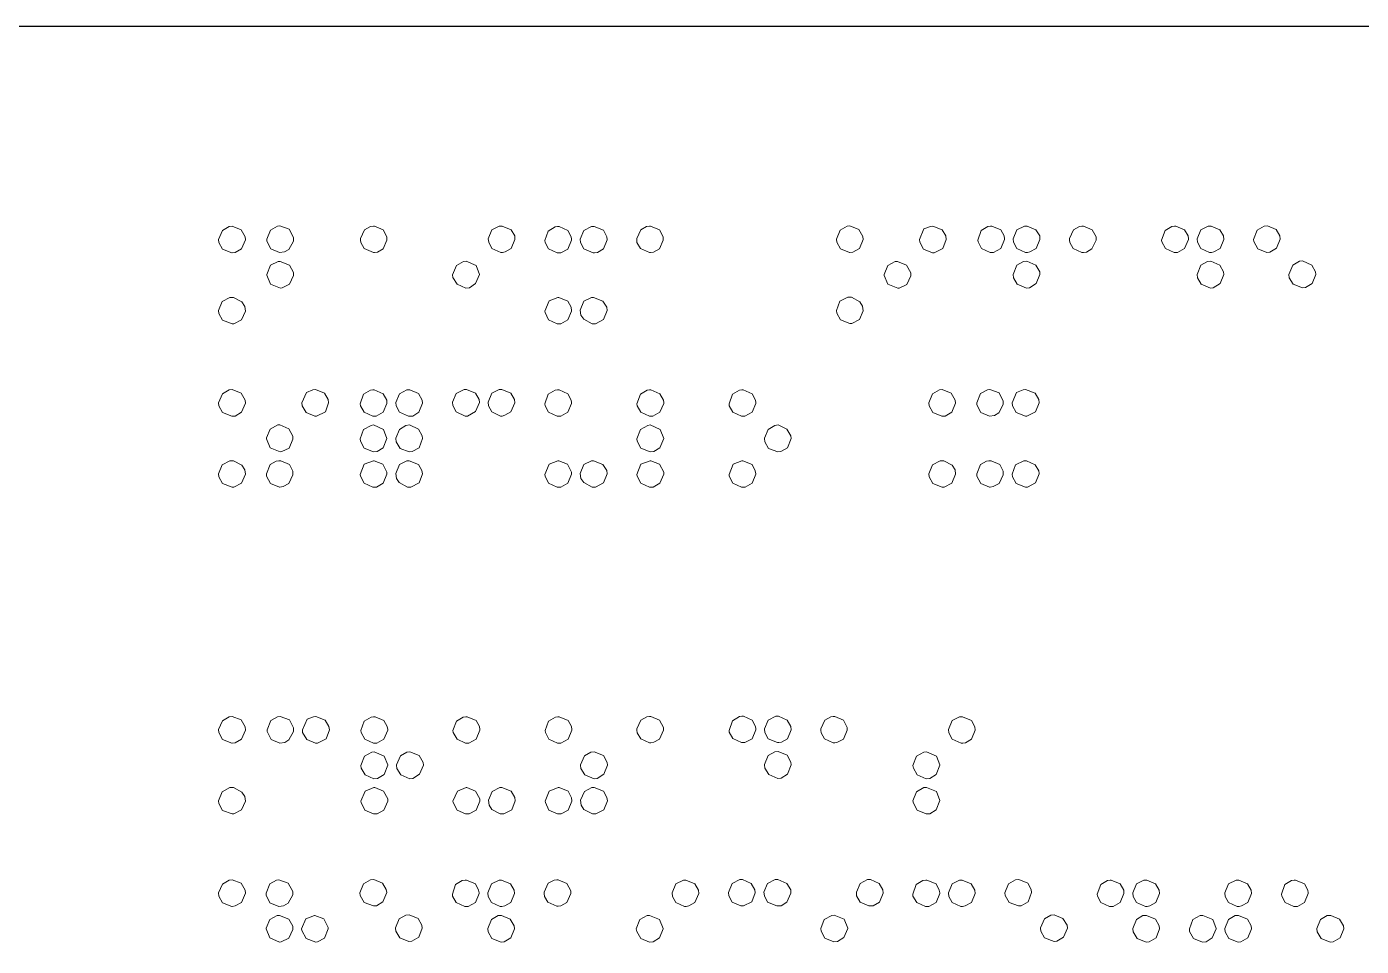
# Model space of a CAD drawing. Header units: millimetres. Extents: x 4903 to 8718, y 642 to 2401.
# Drawn here: x 7151.3 to 7260.3, y 868.4 to 943.4 of the extents above; entities that cross this region are included whole.
import ezdxf

# ---------------------------------------------------------------- set-up
doc = ezdxf.new("R2010")
doc.units = ezdxf.units.MM
doc.layers.add('linha espessa', color=7, linetype='Continuous', lineweight=100)

msp = doc.modelspace()

# ---------------------------------------------------------------- linework, layer by layer
msp.add_lwpolyline([(6941.19, 933.42), (6941.19, 656.42, 0.414214), (6951.19, 646.42), (7351.19, 646.42, 0.414214), (7361.19, 656.42), (7361.19, 933.42, 0.414214), (7351.19, 943.42), (6951.19, 943.42, 0.414214)], format="xyb", close=True)
at = {"layer": 'linha espessa', "color": 139, "lineweight": 0}
for points in [[(7168.11, 927.15), (7167.88, 927.12), (7167.32, 926.79), (7167.01, 926.06), (7167.04, 925.8), (7167.34, 925.27), (7168.08, 924.96), (7168.11, 924.96), (7168.36, 924.99), (7168.89, 925.29), (7169.2, 926.03), (7169.17, 926.28), (7168.84, 926.84)], [(7172.02, 927.17), (7171.81, 927.15), (7171.26, 926.82), (7170.95, 926.08), (7170.95, 925.93), (7171.28, 925.29), (7171.99, 924.99), (7172.4, 925.04), (7172.75, 925.24), (7173.13, 925.93), (7173.13, 926.21), (7172.78, 926.89)], [(7179.64, 927.15), (7179.74, 927.15), (7180.45, 926.84), (7180.75, 926.26), (7180.75, 926.01), (7180.45, 925.29), (7179.97, 925.01), (7179.74, 924.99), (7179.74, 924.99), (7179.64, 924.99), (7178.9, 925.32), (7178.62, 925.8), (7178.6, 926.01), (7178.6, 926.01), (7178.6, 926.13), (7178.93, 926.84), (7179.41, 927.12), (7179.64, 927.15), (7179.64, 927.15), (7179.64, 927.15)], [(7190.15, 927.15), (7189.92, 927.15), (7189.31, 926.84), (7189.01, 926.11), (7189.06, 925.83), (7189.31, 925.32), (7190.05, 924.99), (7190.18, 924.99), (7190.41, 925.04), (7190.89, 925.32), (7191.19, 926.06), (7191.19, 926.34), (7190.89, 926.84)], [(7194.8, 927.12), (7194.67, 927.12), (7194.47, 927.1), (7193.91, 926.74), (7193.63, 925.98), (7193.66, 925.8), (7193.94, 925.29), (7194.65, 924.96), (7194.93, 924.96), (7195.51, 925.27), (7195.82, 926.01), (7195.82, 926.08), (7195.79, 926.28), (7195.51, 926.79)], [(7197.67, 927.12), (7197.44, 927.12), (7196.83, 926.79), (7196.53, 926.08), (7196.55, 925.8), (7196.83, 925.29), (7197.57, 924.96), (7197.7, 924.96), (7197.92, 924.99), (7198.41, 925.29), (7198.71, 926.03), (7198.69, 926.28), (7198.41, 926.82)], [(7202.17, 927.15), (7202.27, 927.15), (7202.98, 926.84), (7203.28, 926.26), (7203.28, 926.01), (7202.98, 925.29), (7202.5, 925.01), (7202.27, 924.99), (7202.27, 924.99), (7202.17, 924.99), (7201.43, 925.32), (7201.15, 925.8), (7201.13, 926.01), (7201.13, 926.01), (7201.13, 926.13), (7201.46, 926.84), (7201.94, 927.12), (7202.17, 927.15), (7202.17, 927.15), (7202.17, 927.15)], [(7218.52, 927.17), (7218.3, 927.15), (7217.74, 926.82), (7217.43, 926.08), (7217.46, 925.83), (7217.76, 925.29), (7218.5, 924.99), (7218.52, 924.99), (7218.78, 925.01), (7219.31, 925.32), (7219.62, 926.06), (7219.59, 926.31), (7219.26, 926.87)], [(7225.31, 927.15), (7225.1, 927.12), (7224.57, 926.92), (7224.21, 926.06), (7224.24, 925.83), (7224.54, 925.27), (7225.28, 924.96), (7225.41, 924.96), (7226.12, 925.32), (7226.4, 926.06), (7226.37, 926.34), (7226.07, 926.84)], [(7230.11, 927.15), (7230, 927.15), (7229.8, 927.12), (7229.24, 926.79), (7228.96, 926.01), (7228.99, 925.85), (7229.27, 925.32), (7229.98, 924.99), (7230.26, 924.99), (7230.84, 925.32), (7231.15, 926.06), (7231.15, 926.11), (7231.12, 926.34), (7230.84, 926.84)], [(7233, 927.15), (7232.77, 927.15), (7232.16, 926.84), (7231.86, 926.11), (7231.88, 925.83), (7232.16, 925.32), (7232.87, 924.99), (7233.03, 924.99), (7233.23, 925.04), (7233.74, 925.32), (7234.04, 926.06), (7234.02, 926.34), (7233.71, 926.84)], [(7237.47, 927.15), (7237.6, 927.15), (7238.31, 926.84), (7238.62, 926.26), (7238.62, 926.01), (7238.29, 925.29), (7237.83, 925.01), (7237.6, 924.99), (7237.6, 924.99), (7237.47, 924.99), (7236.76, 925.32), (7236.48, 925.8), (7236.46, 926.01), (7236.46, 926.01), (7236.46, 926.13), (7236.79, 926.84), (7237.27, 927.12), (7237.47, 927.15), (7237.47, 927.15), (7237.47, 927.15)], [(7245.12, 927.15), (7245.02, 927.15), (7244.81, 927.12), (7244.25, 926.79), (7243.97, 926.01), (7244, 925.85), (7244.28, 925.32), (7244.99, 924.99), (7245.27, 924.99), (7245.85, 925.32), (7246.16, 926.06), (7246.16, 926.11), (7246.13, 926.34), (7245.85, 926.84)], [(7248.01, 927.15), (7247.78, 927.15), (7247.17, 926.84), (7246.87, 926.11), (7246.9, 925.83), (7247.17, 925.32), (7247.89, 924.99), (7248.04, 924.99), (7248.24, 925.04), (7248.75, 925.32), (7249.05, 926.06), (7249.03, 926.34), (7248.72, 926.84)], [(7252.61, 927.17), (7252.33, 927.15), (7251.77, 926.82), (7251.47, 926.06), (7251.49, 925.88), (7251.82, 925.29), (7252.56, 924.99), (7252.81, 925.01), (7253.35, 925.35), (7253.65, 926.08), (7253.63, 926.34), (7253.32, 926.87)], [(7172.04, 924.25), (7171.86, 924.25), (7171.26, 923.95), (7170.95, 923.21), (7170.95, 923.19), (7170.95, 923.14), (7171.26, 922.42), (7172.07, 922.09), (7172.2, 922.12), (7172.8, 922.4), (7173.13, 923.11), (7173.13, 923.36), (7172.8, 923.97)], [(7187.21, 924.28), (7187, 924.25), (7186.42, 923.92), (7186.11, 923.16), (7186.14, 922.96), (7186.47, 922.4), (7187.18, 922.09), (7187.49, 922.12), (7187.99, 922.45), (7188.3, 923.19), (7188.3, 923.21), (7188.02, 923.92)], [(7222.41, 924.25), (7222.23, 924.25), (7221.62, 923.92), (7221.32, 923.21), (7221.32, 923.16), (7221.32, 923.11), (7221.62, 922.4), (7222.44, 922.07), (7222.56, 922.09), (7223.17, 922.37), (7223.5, 923.08), (7223.5, 923.34), (7223.15, 923.95)], [(7232.98, 924.28), (7232.7, 924.25), (7232.16, 923.95), (7231.86, 923.21), (7231.86, 923.19), (7231.88, 922.93), (7232.19, 922.4), (7232.95, 922.09), (7233.18, 922.12), (7233.74, 922.45), (7234.04, 923.19), (7234.02, 923.41), (7233.71, 923.97)], [(7247.99, 924.28), (7247.71, 924.25), (7247.17, 923.95), (7246.87, 923.21), (7246.87, 923.19), (7246.9, 922.93), (7247.2, 922.4), (7247.96, 922.09), (7248.19, 922.12), (7248.75, 922.45), (7249.05, 923.19), (7249.03, 923.41), (7248.72, 923.97)], [(7255.48, 924.3), (7255.23, 924.28), (7254.67, 923.95), (7254.36, 923.21), (7254.36, 923.21), (7254.39, 922.93), (7254.72, 922.4), (7255.46, 922.12), (7255.71, 922.14), (7256.27, 922.45), (7256.55, 923.21), (7256.52, 923.41), (7256.22, 923.97)], [(7168.23, 921.33), (7167.93, 921.33), (7167.29, 921), (7167.01, 920.27), (7167.04, 920.01), (7167.34, 919.48), (7168.11, 919.17), (7168.26, 919.17), (7168.89, 919.5), (7169.2, 920.21), (7169.15, 920.6), (7168.92, 920.98)], [(7194.78, 921.33), (7194.72, 921.33), (7194.7, 921.33), (7193.99, 921.05), (7193.63, 920.21), (7193.66, 920.09), (7193.94, 919.5), (7194.65, 919.17), (7194.95, 919.17), (7195.51, 919.5), (7195.82, 920.21), (7195.82, 920.24), (7195.79, 920.52), (7195.51, 921.03)], [(7197.62, 921.33), (7197.44, 921.33), (7196.83, 921.03), (7196.53, 920.29), (7196.58, 919.88), (7196.81, 919.55), (7197.49, 919.17), (7197.77, 919.17), (7198.43, 919.53), (7198.71, 920.27), (7198.69, 920.54), (7198.38, 921.03)], [(7218.65, 921.36), (7218.35, 921.36), (7217.71, 921.03), (7217.43, 920.27), (7217.46, 920.04), (7217.76, 919.5), (7218.52, 919.2), (7218.68, 919.2), (7219.31, 919.53), (7219.62, 920.24), (7219.57, 920.62), (7219.34, 920.98)], [(7168.11, 913.81), (7167.88, 913.79), (7167.32, 913.46), (7167.01, 912.72), (7167.04, 912.47), (7167.34, 911.93), (7168.08, 911.63), (7168.11, 911.63), (7168.36, 911.65), (7168.89, 911.96), (7169.2, 912.7), (7169.17, 912.95), (7168.84, 913.51)], [(7174.91, 913.81), (7174.71, 913.79), (7174.18, 913.58), (7173.8, 912.72), (7173.82, 912.49), (7174.15, 911.93), (7174.86, 911.63), (7175.01, 911.63), (7175.73, 911.98), (7175.98, 912.72), (7175.95, 913), (7175.65, 913.51)], [(7179.71, 913.79), (7179.61, 913.79), (7179.41, 913.76), (7178.85, 913.43), (7178.57, 912.65), (7178.6, 912.47), (7178.88, 911.96), (7179.59, 911.63), (7179.87, 911.63), (7180.45, 911.96), (7180.75, 912.67), (7180.75, 912.75), (7180.73, 912.95), (7180.45, 913.46)], [(7182.61, 913.79), (7182.38, 913.79), (7181.77, 913.46), (7181.47, 912.75), (7181.49, 912.47), (7181.77, 911.96), (7182.51, 911.63), (7182.63, 911.63), (7182.86, 911.65), (7183.35, 911.96), (7183.65, 912.7), (7183.62, 912.95), (7183.32, 913.48)], [(7187.23, 913.81), (7187.05, 913.81), (7186.39, 913.48), (7186.11, 912.77), (7186.14, 912.52), (7186.39, 911.98), (7187.13, 911.65), (7187.33, 911.65), (7187.99, 912.01), (7188.3, 912.75), (7188.27, 913), (7187.97, 913.51)], [(7190.13, 913.81), (7189.92, 913.81), (7189.31, 913.51), (7189.01, 912.77), (7189.04, 912.49), (7189.31, 911.98), (7190.03, 911.65), (7190.15, 911.65), (7190.38, 911.71), (7190.86, 911.98), (7191.19, 912.72), (7191.17, 913), (7190.86, 913.51)], [(7194.8, 913.79), (7194.67, 913.79), (7194.47, 913.76), (7193.91, 913.43), (7193.63, 912.65), (7193.66, 912.47), (7193.94, 911.96), (7194.65, 911.63), (7194.93, 911.63), (7195.51, 911.96), (7195.82, 912.67), (7195.82, 912.75), (7195.79, 912.95), (7195.51, 913.46)], [(7202.29, 913.79), (7202.19, 913.79), (7201.99, 913.76), (7201.43, 913.43), (7201.15, 912.65), (7201.18, 912.47), (7201.46, 911.96), (7202.17, 911.63), (7202.45, 911.63), (7203.03, 911.96), (7203.34, 912.67), (7203.34, 912.75), (7203.31, 912.95), (7203.03, 913.46)], [(7209.81, 913.79), (7209.71, 913.79), (7209.51, 913.76), (7208.95, 913.43), (7208.67, 912.65), (7208.69, 912.47), (7208.97, 911.96), (7209.69, 911.63), (7209.96, 911.63), (7210.55, 911.96), (7210.85, 912.67), (7210.85, 912.75), (7210.83, 912.95), (7210.55, 913.46)], [(7226.07, 913.81), (7225.84, 913.79), (7225.28, 913.46), (7224.98, 912.72), (7225, 912.47), (7225.31, 911.93), (7226.04, 911.63), (7226.07, 911.63), (7226.32, 911.65), (7226.86, 911.96), (7227.16, 912.7), (7227.13, 912.95), (7226.8, 913.51)], [(7229.95, 913.81), (7229.75, 913.79), (7229.19, 913.48), (7228.89, 912.72), (7228.89, 912.57), (7229.22, 911.93), (7229.93, 911.63), (7230.33, 911.68), (7230.69, 911.91), (7231.05, 912.59), (7231.05, 912.87), (7230.72, 913.53)], [(7232.87, 913.81), (7232.67, 913.79), (7232.14, 913.58), (7231.78, 912.72), (7231.81, 912.49), (7232.11, 911.93), (7232.85, 911.63), (7232.98, 911.63), (7233.69, 911.98), (7233.97, 912.72), (7233.94, 913), (7233.64, 913.51)], [(7172.02, 910.92), (7171.84, 910.92), (7171.23, 910.59), (7170.93, 909.88), (7170.93, 909.83), (7170.93, 909.78), (7171.23, 909.06), (7172.04, 908.73), (7172.17, 908.76), (7172.78, 909.04), (7173.08, 909.75), (7173.08, 910), (7172.75, 910.61)], [(7179.66, 910.92), (7179.46, 910.89), (7178.85, 910.56), (7178.57, 909.8), (7178.6, 909.6), (7178.9, 909.04), (7179.64, 908.73), (7179.94, 908.76), (7180.45, 909.06), (7180.75, 909.83), (7180.75, 909.83), (7180.48, 910.56)], [(7182.58, 910.92), (7182.3, 910.89), (7181.77, 910.56), (7181.47, 909.85), (7181.47, 909.83), (7181.49, 909.55), (7181.82, 909.01), (7182.56, 908.73), (7182.81, 908.76), (7183.37, 909.06), (7183.65, 909.83), (7183.62, 910.03), (7183.32, 910.59)], [(7202.24, 910.92), (7202.04, 910.89), (7201.43, 910.56), (7201.15, 909.8), (7201.18, 909.6), (7201.48, 909.04), (7202.22, 908.73), (7202.52, 908.76), (7203.03, 909.06), (7203.34, 909.83), (7203.34, 909.83), (7203.06, 910.56)], [(7212.68, 910.92), (7212.4, 910.89), (7211.87, 910.56), (7211.56, 909.85), (7211.56, 909.83), (7211.59, 909.55), (7211.89, 909.01), (7212.66, 908.73), (7212.89, 908.76), (7213.44, 909.06), (7213.75, 909.83), (7213.72, 910.03), (7213.39, 910.59)], [(7168.23, 908), (7167.93, 908), (7167.29, 907.67), (7167.01, 906.93), (7167.04, 906.68), (7167.34, 906.14), (7168.11, 905.84), (7168.26, 905.84), (7168.89, 906.17), (7169.2, 906.9), (7169.15, 907.26), (7168.92, 907.64)], [(7172.09, 908), (7171.92, 908), (7171.71, 907.97), (7171.23, 907.69), (7170.93, 906.93), (7170.93, 906.75), (7171.26, 906.14), (7171.97, 905.84), (7172.02, 905.84), (7172.27, 905.89), (7172.75, 906.14), (7173.08, 906.85), (7173.08, 907.16), (7172.8, 907.69)], [(7179.71, 908), (7179.66, 908), (7179.64, 908), (7178.9, 907.72), (7178.57, 906.88), (7178.6, 906.75), (7178.88, 906.17), (7179.59, 905.84), (7179.89, 905.84), (7180.45, 906.17), (7180.75, 906.9), (7180.75, 907.08), (7180.42, 907.72)], [(7182.56, 908), (7182.38, 908), (7181.77, 907.69), (7181.47, 906.96), (7181.52, 906.55), (7181.75, 906.22), (7182.43, 905.84), (7182.71, 905.84), (7183.37, 906.19), (7183.65, 906.93), (7183.6, 907.21), (7183.32, 907.69)], [(7194.78, 908), (7194.72, 908), (7194.7, 908), (7193.99, 907.72), (7193.63, 906.88), (7193.66, 906.75), (7193.94, 906.17), (7194.65, 905.84), (7194.95, 905.84), (7195.51, 906.17), (7195.82, 906.9), (7195.82, 907.08), (7195.49, 907.72)], [(7197.62, 908), (7197.44, 908), (7196.83, 907.69), (7196.53, 906.96), (7196.58, 906.55), (7196.81, 906.22), (7197.49, 905.84), (7197.77, 905.84), (7198.43, 906.19), (7198.71, 906.93), (7198.69, 907.21), (7198.38, 907.69)], [(7202.29, 908), (7202.24, 908), (7202.22, 908), (7201.48, 907.72), (7201.15, 906.88), (7201.18, 906.75), (7201.46, 906.17), (7202.17, 905.84), (7202.47, 905.84), (7203.03, 906.17), (7203.34, 906.9), (7203.34, 907.08), (7203, 907.72)], [(7209.79, 908), (7209.76, 908), (7209.71, 908), (7209, 907.72), (7208.67, 906.88), (7208.69, 906.75), (7208.97, 906.17), (7209.69, 905.84), (7209.99, 905.84), (7210.55, 906.17), (7210.85, 906.9), (7210.85, 906.93), (7210.8, 907.18), (7210.55, 907.69)], [(7226.19, 908), (7225.89, 908), (7225.26, 907.67), (7224.98, 906.93), (7225, 906.68), (7225.31, 906.14), (7226.07, 905.84), (7226.22, 905.84), (7226.86, 906.17), (7227.16, 906.9), (7227.11, 907.26), (7226.88, 907.64)], [(7230.06, 908), (7229.88, 908), (7229.67, 907.97), (7229.19, 907.69), (7228.89, 906.93), (7228.89, 906.75), (7229.22, 906.14), (7229.93, 905.84), (7229.98, 905.84), (7230.23, 905.89), (7230.72, 906.14), (7231.05, 906.85), (7231.05, 907.16), (7230.77, 907.69)], [(7232.95, 908), (7232.72, 908), (7232.06, 907.67), (7231.78, 906.9), (7231.81, 906.68), (7232.11, 906.14), (7232.85, 905.84), (7233.03, 905.84), (7233.69, 906.19), (7233.97, 906.93), (7233.97, 906.96), (7233.94, 907.18), (7233.66, 907.67)], [(7168.11, 887.14), (7167.88, 887.12), (7167.32, 886.79), (7167.01, 886.08), (7167.04, 885.82), (7167.34, 885.26), (7168.08, 884.96), (7168.11, 884.96), (7168.36, 884.98), (7168.89, 885.29), (7169.2, 886.03), (7169.17, 886.28), (7168.84, 886.86)], [(7172.04, 887.14), (7171.81, 887.12), (7171.28, 886.81), (7170.98, 886.05), (7170.98, 885.9), (7171.31, 885.26), (7172.02, 884.96), (7172.42, 885.01), (7172.75, 885.24), (7173.13, 885.92), (7173.13, 886.2), (7172.8, 886.86)], [(7174.96, 887.14), (7174.76, 887.12), (7174.23, 886.92), (7173.85, 886.05), (7173.87, 885.82), (7174.2, 885.26), (7174.91, 884.96), (7175.07, 884.96), (7175.78, 885.32), (7176.06, 886.05), (7176.01, 886.33), (7175.7, 886.84)], [(7179.79, 887.12), (7179.66, 887.12), (7179.46, 887.09), (7178.9, 886.76), (7178.62, 885.98), (7178.65, 885.82), (7178.95, 885.29), (7179.66, 884.96), (7179.92, 884.96), (7180.5, 885.29), (7180.81, 886.03), (7180.81, 886.08), (7180.78, 886.31), (7180.5, 886.81)], [(7187.31, 887.12), (7187.18, 887.12), (7186.98, 887.09), (7186.42, 886.76), (7186.14, 885.98), (7186.16, 885.82), (7186.47, 885.29), (7187.16, 884.96), (7187.43, 884.96), (7188.02, 885.29), (7188.32, 886.03), (7188.32, 886.08), (7188.3, 886.31), (7188.02, 886.81)], [(7194.8, 887.12), (7194.7, 887.12), (7194.5, 887.09), (7193.94, 886.76), (7193.66, 885.98), (7193.68, 885.82), (7193.96, 885.29), (7194.67, 884.96), (7194.95, 884.96), (7195.54, 885.29), (7195.84, 886.03), (7195.84, 886.08), (7195.82, 886.31), (7195.54, 886.81)], [(7202.17, 887.14), (7202.29, 887.14), (7203, 886.84), (7203.31, 886.25), (7203.31, 886.03), (7203, 885.29), (7202.52, 885.04), (7202.29, 884.98), (7202.29, 884.98), (7202.17, 884.98), (7201.46, 885.32), (7201.18, 885.8), (7201.15, 886.03), (7201.15, 886.03), (7201.15, 886.13), (7201.48, 886.84), (7201.96, 887.12), (7202.17, 887.14), (7202.17, 887.14), (7202.17, 887.14)], [(7209.84, 887.17), (7209.71, 887.17), (7209.51, 887.14), (7208.95, 886.79), (7208.67, 886), (7208.69, 885.85), (7208.97, 885.34), (7209.69, 885.01), (7209.96, 885.01), (7210.55, 885.32), (7210.85, 886.05), (7210.85, 886.13), (7210.83, 886.33), (7210.55, 886.84)], [(7212.71, 887.17), (7212.48, 887.17), (7211.87, 886.84), (7211.56, 886.13), (7211.59, 885.82), (7211.87, 885.32), (7212.61, 885.01), (7212.73, 885.01), (7212.96, 885.04), (7213.44, 885.32), (7213.75, 886.05), (7213.72, 886.33), (7213.42, 886.84)], [(7217.18, 887.14), (7217.3, 887.14), (7218.02, 886.84), (7218.32, 886.25), (7218.32, 886.03), (7218.02, 885.29), (7217.53, 885.04), (7217.3, 884.98), (7217.3, 884.98), (7217.18, 884.98), (7216.47, 885.32), (7216.19, 885.8), (7216.16, 886.03), (7216.16, 886.03), (7216.16, 886.13), (7216.49, 886.84), (7216.97, 887.12), (7217.18, 887.14), (7217.18, 887.14), (7217.18, 887.14)], [(7227.72, 887.12), (7227.49, 887.12), (7226.88, 886.81), (7226.58, 886.08), (7226.6, 885.8), (7226.88, 885.29), (7227.62, 884.96), (7227.74, 884.96), (7227.97, 884.98), (7228.46, 885.29), (7228.76, 886.03), (7228.73, 886.28), (7228.46, 886.81)], [(7179.71, 884.25), (7179.51, 884.22), (7178.93, 883.89), (7178.62, 883.13), (7178.65, 882.93), (7178.98, 882.37), (7179.69, 882.06), (7179.99, 882.09), (7180.53, 882.39), (7180.81, 883.16), (7180.81, 883.18), (7180.53, 883.89)], [(7182.63, 884.25), (7182.38, 884.22), (7181.85, 883.92), (7181.52, 883.18), (7181.52, 883.16), (7181.57, 882.9), (7181.87, 882.37), (7182.63, 882.06), (7182.86, 882.09), (7183.42, 882.42), (7183.73, 883.16), (7183.7, 883.38), (7183.37, 883.94)], [(7197.67, 884.25), (7197.39, 884.22), (7196.86, 883.92), (7196.55, 883.18), (7196.55, 883.16), (7196.58, 882.9), (7196.91, 882.37), (7197.65, 882.06), (7197.9, 882.09), (7198.46, 882.42), (7198.74, 883.16), (7198.71, 883.38), (7198.41, 883.94)], [(7212.68, 884.27), (7212.4, 884.25), (7211.87, 883.94), (7211.56, 883.21), (7211.56, 883.18), (7211.59, 882.93), (7211.92, 882.39), (7212.66, 882.09), (7212.91, 882.11), (7213.44, 882.44), (7213.75, 883.18), (7213.72, 883.41), (7213.42, 883.97)], [(7224.77, 884.25), (7224.57, 884.22), (7223.96, 883.89), (7223.68, 883.13), (7223.71, 882.93), (7224.01, 882.37), (7224.75, 882.06), (7225.05, 882.09), (7225.56, 882.39), (7225.86, 883.16), (7225.86, 883.18), (7225.59, 883.89)], [(7168.23, 881.35), (7167.93, 881.35), (7167.29, 881), (7167.01, 880.26), (7167.04, 880.03), (7167.34, 879.47), (7168.11, 879.19), (7168.26, 879.19), (7168.89, 879.52), (7169.2, 880.24), (7169.15, 880.62), (7168.92, 880.97)], [(7179.76, 881.35), (7179.71, 881.35), (7179.69, 881.33), (7178.98, 881.05), (7178.62, 880.24), (7178.65, 880.11), (7178.95, 879.5), (7179.66, 879.19), (7179.94, 879.19), (7180.5, 879.5), (7180.81, 880.24), (7180.81, 880.41), (7180.48, 881.05)], [(7187.28, 881.35), (7187.23, 881.35), (7187.21, 881.33), (7186.5, 881.05), (7186.14, 880.24), (7186.16, 880.11), (7186.47, 879.5), (7187.16, 879.19), (7187.46, 879.19), (7188.02, 879.5), (7188.32, 880.24), (7188.32, 880.41), (7187.99, 881.05)], [(7190.13, 881.35), (7189.95, 881.35), (7189.34, 881.02), (7189.04, 880.31), (7189.09, 879.91), (7189.31, 879.55), (7190, 879.19), (7190.28, 879.19), (7190.94, 879.52), (7191.22, 880.26), (7191.19, 880.54), (7190.89, 881.05)], [(7194.8, 881.35), (7194.75, 881.35), (7194.72, 881.33), (7193.99, 881.05), (7193.66, 880.24), (7193.68, 880.11), (7193.96, 879.5), (7194.67, 879.19), (7194.98, 879.19), (7195.54, 879.5), (7195.84, 880.24), (7195.84, 880.26), (7195.82, 880.51), (7195.54, 881.05)], [(7197.65, 881.35), (7197.47, 881.35), (7196.86, 881.02), (7196.55, 880.31), (7196.6, 879.91), (7196.83, 879.55), (7197.52, 879.19), (7197.8, 879.19), (7198.46, 879.52), (7198.74, 880.26), (7198.69, 880.54), (7198.41, 881.05)], [(7224.77, 881.35), (7224.57, 881.35), (7223.96, 881), (7223.68, 880.26), (7223.71, 880.06), (7224.01, 879.5), (7224.75, 879.19), (7225.05, 879.19), (7225.56, 879.52), (7225.86, 880.29), (7225.86, 880.29), (7225.59, 881.02)], [(7168.11, 873.81), (7167.88, 873.78), (7167.32, 873.45), (7167.01, 872.74), (7167.04, 872.49), (7167.34, 871.93), (7168.08, 871.62), (7168.11, 871.62), (7168.36, 871.68), (7168.89, 871.95), (7169.2, 872.72), (7169.17, 872.97), (7168.84, 873.53)], [(7171.94, 873.81), (7171.74, 873.78), (7171.18, 873.48), (7170.9, 872.72), (7170.9, 872.56), (7171.2, 871.93), (7171.92, 871.62), (7172.32, 871.68), (7172.68, 871.9), (7173.06, 872.59), (7173.06, 872.87), (7172.7, 873.53)], [(7179.69, 873.83), (7179.41, 873.81), (7178.85, 873.48), (7178.55, 872.74), (7178.57, 872.54), (7178.9, 871.95), (7179.66, 871.68), (7179.89, 871.68), (7180.42, 872.01), (7180.73, 872.77), (7180.7, 873.02), (7180.4, 873.53)], [(7187.23, 873.78), (7187.13, 873.78), (7186.9, 873.76), (7186.34, 873.43), (7186.09, 872.64), (7186.11, 872.49), (7186.39, 871.95), (7187.1, 871.62), (7187.38, 871.62), (7187.97, 871.95), (7188.27, 872.69), (7188.27, 872.74), (7188.22, 872.97), (7187.97, 873.48)], [(7190.1, 873.78), (7189.9, 873.78), (7189.29, 873.48), (7188.98, 872.74), (7189.01, 872.46), (7189.29, 871.95), (7190, 871.62), (7190.13, 871.62), (7190.36, 871.68), (7190.86, 871.95), (7191.17, 872.69), (7191.14, 872.97), (7190.84, 873.48)], [(7194.62, 873.81), (7194.72, 873.81), (7195.44, 873.5), (7195.77, 872.92), (7195.77, 872.69), (7195.44, 871.95), (7194.95, 871.7), (7194.72, 871.65), (7194.72, 871.65), (7194.62, 871.65), (7193.89, 871.98), (7193.61, 872.46), (7193.58, 872.69), (7193.58, 872.69), (7193.58, 872.79), (7193.91, 873.53), (7194.39, 873.78), (7194.62, 873.81), (7194.62, 873.81), (7194.62, 873.81)], [(7205.14, 873.78), (7204.94, 873.78), (7204.33, 873.48), (7204.02, 872.74), (7204.05, 872.46), (7204.33, 871.95), (7205.04, 871.62), (7205.16, 871.62), (7205.39, 871.68), (7205.88, 871.95), (7206.21, 872.69), (7206.18, 872.97), (7205.88, 873.48)], [(7209.76, 873.83), (7209.56, 873.83), (7208.92, 873.5), (7208.62, 872.77), (7208.64, 872.51), (7208.92, 871.98), (7209.63, 871.68), (7209.86, 871.68), (7210.52, 872.01), (7210.8, 872.74), (7210.78, 873), (7210.47, 873.5)], [(7212.66, 873.83), (7212.43, 873.83), (7211.82, 873.5), (7211.51, 872.79), (7211.56, 872.51), (7211.82, 871.98), (7212.56, 871.68), (7212.68, 871.68), (7212.91, 871.7), (7213.39, 871.98), (7213.7, 872.72), (7213.7, 873), (7213.39, 873.5)], [(7220.2, 873.83), (7219.97, 873.83), (7219.36, 873.5), (7219.06, 872.79), (7219.08, 872.51), (7219.36, 871.98), (7220.07, 871.68), (7220.2, 871.68), (7220.43, 871.7), (7220.94, 871.98), (7221.24, 872.72), (7221.22, 873), (7220.91, 873.5)], [(7224.82, 873.78), (7224.72, 873.78), (7224.49, 873.76), (7223.93, 873.43), (7223.68, 872.64), (7223.68, 872.49), (7223.99, 871.95), (7224.7, 871.62), (7224.98, 871.62), (7225.56, 871.95), (7225.86, 872.69), (7225.86, 872.74), (7225.81, 872.97), (7225.56, 873.48)], [(7227.69, 873.78), (7227.49, 873.78), (7226.88, 873.48), (7226.58, 872.74), (7226.6, 872.46), (7226.88, 871.95), (7227.59, 871.62), (7227.72, 871.62), (7227.95, 871.68), (7228.46, 871.95), (7228.76, 872.69), (7228.73, 872.97), (7228.43, 873.48)], [(7232.32, 873.83), (7232.04, 873.81), (7231.48, 873.48), (7231.17, 872.74), (7231.2, 872.54), (7231.53, 871.95), (7232.29, 871.68), (7232.52, 871.68), (7233.08, 872.01), (7233.36, 872.77), (7233.33, 873.02), (7233.05, 873.53)], [(7239.86, 873.78), (7239.76, 873.78), (7239.56, 873.76), (7239, 873.43), (7238.72, 872.64), (7238.74, 872.49), (7239.02, 871.95), (7239.73, 871.62), (7240.01, 871.62), (7240.6, 871.95), (7240.9, 872.69), (7240.9, 872.74), (7240.88, 872.97), (7240.6, 873.48)], [(7242.76, 873.78), (7242.53, 873.78), (7241.92, 873.48), (7241.61, 872.74), (7241.64, 872.46), (7241.92, 871.95), (7242.65, 871.62), (7242.78, 871.62), (7243.01, 871.68), (7243.49, 871.95), (7243.8, 872.69), (7243.77, 872.97), (7243.47, 873.48)], [(7250.27, 873.78), (7250.05, 873.78), (7249.44, 873.48), (7249.13, 872.74), (7249.16, 872.46), (7249.44, 871.95), (7250.15, 871.62), (7250.3, 871.62), (7250.5, 871.68), (7251.01, 871.95), (7251.32, 872.69), (7251.29, 872.97), (7250.98, 873.48)], [(7254.9, 873.78), (7254.79, 873.78), (7254.57, 873.76), (7254.03, 873.43), (7253.75, 872.64), (7253.78, 872.49), (7254.06, 871.95), (7254.77, 871.62), (7255.05, 871.62), (7255.63, 871.95), (7255.94, 872.69), (7255.94, 872.74), (7255.91, 872.97), (7255.63, 873.48)], [(7171.97, 870.91), (7171.79, 870.91), (7171.18, 870.58), (7170.9, 869.87), (7170.9, 869.82), (7170.9, 869.8), (7171.18, 869.08), (7171.99, 868.73), (7172.12, 868.75), (7172.73, 869.06), (7173.06, 869.75), (7173.06, 870.02), (7172.73, 870.61)], [(7174.86, 870.91), (7174.84, 870.91), (7174.13, 870.63), (7173.77, 869.82), (7173.8, 869.67), (7174.15, 869.01), (7174.94, 868.73), (7175.09, 868.75), (7175.65, 869.06), (7175.95, 869.8), (7175.95, 869.92), (7175.6, 870.63)], [(7182.56, 870.96), (7182.3, 870.94), (7181.75, 870.63), (7181.44, 869.9), (7181.44, 869.87), (7181.47, 869.62), (7181.8, 869.08), (7182.53, 868.78), (7182.79, 868.81), (7183.35, 869.14), (7183.62, 869.87), (7183.6, 870.1), (7183.29, 870.66)], [(7190.1, 870.91), (7189.82, 870.89), (7189.29, 870.58), (7188.98, 869.85), (7188.98, 869.82), (7189.01, 869.57), (7189.31, 869.03), (7190.08, 868.73), (7190.31, 868.75), (7190.86, 869.08), (7191.17, 869.82), (7191.14, 870.05), (7190.81, 870.61)], [(7202.19, 870.91), (7201.99, 870.89), (7201.4, 870.56), (7201.1, 869.8), (7201.13, 869.59), (7201.46, 869.03), (7202.17, 868.73), (7202.47, 868.75), (7203, 869.08), (7203.28, 869.82), (7203.28, 869.85), (7203, 870.56)], [(7217.25, 870.94), (7217.05, 870.91), (7216.44, 870.58), (7216.16, 869.85), (7216.19, 869.62), (7216.49, 869.06), (7217.23, 868.75), (7217.51, 868.78), (7218.04, 869.11), (7218.35, 869.85), (7218.35, 869.87), (7218.07, 870.61)], [(7235.21, 870.96), (7234.93, 870.94), (7234.4, 870.63), (7234.09, 869.9), (7234.09, 869.87), (7234.12, 869.62), (7234.42, 869.08), (7235.19, 868.78), (7235.41, 868.81), (7235.97, 869.14), (7236.28, 869.87), (7236.25, 870.1), (7235.92, 870.66)], [(7242.73, 870.91), (7242.45, 870.89), (7241.92, 870.58), (7241.61, 869.85), (7241.61, 869.82), (7241.64, 869.57), (7241.97, 869.03), (7242.7, 868.73), (7242.96, 868.75), (7243.52, 869.08), (7243.8, 869.82), (7243.77, 870.05), (7243.47, 870.61)], [(7247.33, 870.91), (7247.12, 870.89), (7246.51, 870.56), (7246.24, 869.8), (7246.26, 869.59), (7246.57, 869.03), (7247.3, 868.73), (7247.61, 868.75), (7248.11, 869.08), (7248.42, 869.82), (7248.42, 869.85), (7248.14, 870.56)], [(7250.25, 870.91), (7249.97, 870.89), (7249.44, 870.58), (7249.13, 869.85), (7249.13, 869.82), (7249.16, 869.57), (7249.46, 869.03), (7250.22, 868.73), (7250.45, 868.75), (7251.01, 869.08), (7251.32, 869.82), (7251.29, 870.05), (7250.98, 870.61)], [(7257.77, 870.91), (7257.49, 870.89), (7256.95, 870.58), (7256.65, 869.85), (7256.65, 869.82), (7256.67, 869.57), (7256.98, 869.03), (7257.74, 868.73), (7257.97, 868.75), (7258.53, 869.08), (7258.83, 869.82), (7258.81, 870.05), (7258.48, 870.61)]]:
    msp.add_lwpolyline(points, close=True, dxfattribs=at)

doc.saveas('drawing.dxf')
